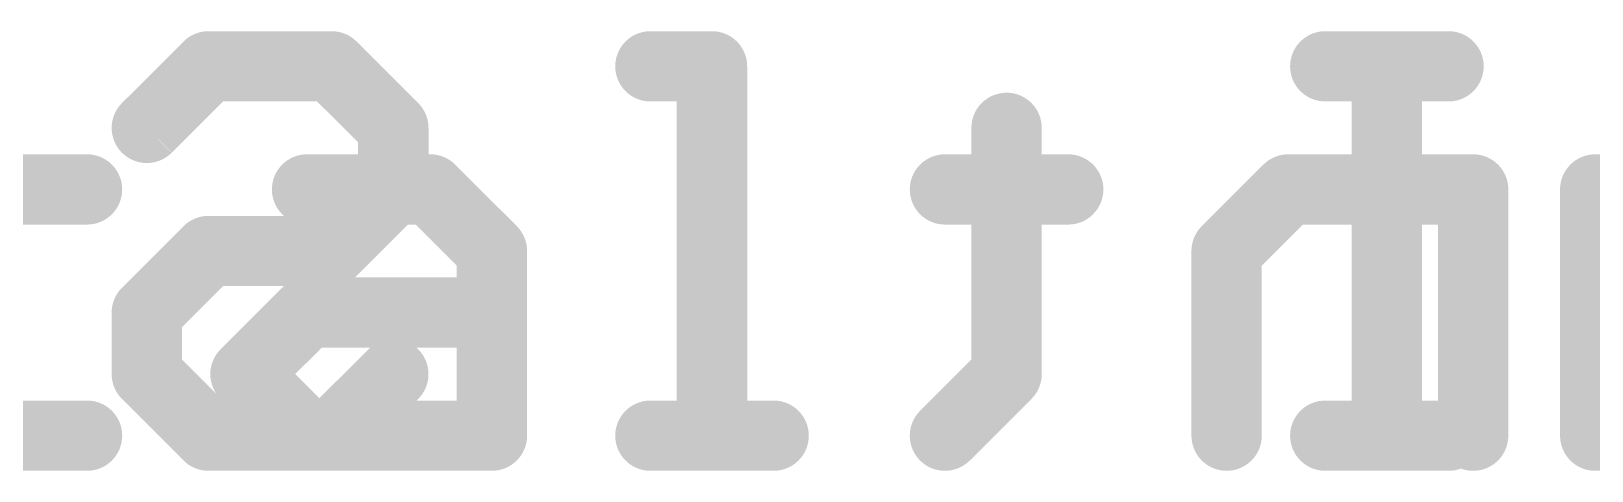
# Model space of a CAD drawing. Extents: x -19.1 to 53.5, y -15.6 to 59.8.
# Drawn here: x 18.529 to 23.036, y 50.419 to 51.69 of the extents above; entities that cross this region are included whole.
import ezdxf

# ---------------------------------------------------------------- set-up
doc = ezdxf.new("R2010")
doc.units = 0
doc.layers.add('21', color=41, linetype='CONTINUOUS')
doc.layers.add('22', color=40, linetype='CONTINUOUS')

msp = doc.modelspace()

# ---------------------------------------------------------------- linework, layer by layer
at = {"layer": '21', "const_width": 0.2032}
for points in [[(20.3172, 51.5883), (20.4951, 51.5883)], [(20.4951, 51.5883), (20.4951, 50.5206)], [(22.2662, 51.5883), (22.6221, 51.5883)], [(22.4441, 50.5206), (22.4441, 51.5883)], [(18.6902, 51.2324), (18.1563, 51.2324)], [(19.3257, 51.2324), (19.6816, 51.2324)], [(19.6816, 51.2324), (19.8596, 51.0545)], [(23.0458, 50.5206), (23.0458, 51.2324)], [(23.0458, 51.2324), (23.5796, 51.2324)], [(19.8596, 51.0545), (19.8596, 50.5206)], [(19.1478, 50.6986), (19.3257, 50.8765)], [(19.3257, 50.8765), (19.8596, 50.8765)], [(19.3257, 50.5206), (19.1478, 50.6986)], [(18.1563, 50.5206), (18.6902, 50.5206)], [(19.8596, 50.5206), (19.3257, 50.5206)], [(20.3172, 50.5206), (20.6731, 50.5206)], [(22.2662, 50.5206), (22.6221, 50.5206)]]:
    msp.add_lwpolyline(points, dxfattribs=at)
at = {"layer": '21', "const_width": 0.1016}
for points in [[(20.3172, 51.6391, 1), (20.3172, 51.5375)], [(20.5459, 51.5883, 1), (20.4443, 51.5883)], [(20.4951, 51.5375, 1), (20.4951, 51.6391)], [(22.2662, 51.6391, 1), (22.2662, 51.5375)], [(22.4949, 51.5883, 1), (22.3933, 51.5883)], [(22.6221, 51.5375, 1), (22.6221, 51.6391)], [(18.6902, 51.1816, 1), (18.6902, 51.2832)], [(19.3257, 51.2832, 1), (19.3257, 51.1816)], [(19.7176, 51.2683, 1), (19.6457, 51.1965)], [(19.6816, 51.1816, 1), (19.6816, 51.2832)], [(23.0966, 51.2324, 1), (22.995, 51.2324)], [(23.0458, 51.2832, 1), (23.0458, 51.1816)], [(19.9104, 51.0545, 1), (19.8088, 51.0545)], [(19.8237, 51.0185, 1), (19.8955, 51.0904)], [(19.3257, 50.9273, 1), (19.3257, 50.8257)], [(19.3617, 50.8406, 1), (19.2898, 50.9124)], [(19.8596, 50.8257, 1), (19.8596, 50.9273)], [(19.1837, 50.7345, 1), (19.1119, 50.6626)], [(19.1119, 50.7345, 1), (19.1837, 50.6626)], [(18.6902, 50.4698, 1), (18.6902, 50.5714)], [(19.3257, 50.5714, 1), (19.3257, 50.4698)], [(19.8596, 50.4698, 1), (19.8596, 50.5714)], [(20.3172, 50.5714, 1), (20.3172, 50.4698)], [(20.6731, 50.4698, 1), (20.6731, 50.5714)], [(22.2662, 50.5714, 1), (22.2662, 50.4698)], [(22.6221, 50.4698, 1), (22.6221, 50.5714)], [(19.2898, 50.4847, 1), (19.3617, 50.5565)], [(19.8088, 50.5206, 1), (19.9104, 50.5206)], [(20.4443, 50.5206, 1), (20.5459, 50.5206)], [(22.3933, 50.5206, 1), (22.4949, 50.5206)], [(22.995, 50.5206, 1), (23.0966, 50.5206)]]:
    msp.add_lwpolyline(points, format="xyb", dxfattribs=at)
at = {"layer": '22', "const_width": 0.2032}
for points in [[(18.863, 51.4104), (19.0409, 51.5883)], [(19.0409, 51.5883), (19.3968, 51.5883)], [(19.3968, 51.5883), (19.5748, 51.4104)], [(19.5748, 51.4104), (19.5748, 51.2324)], [(21.3458, 51.4104), (21.3458, 50.6986)], [(19.5748, 51.2324), (19.3968, 51.0545)], [(21.5238, 51.2324), (21.1679, 51.2324)], [(22.1593, 51.2324), (21.9813, 51.0545)], [(22.6932, 51.2324), (22.1593, 51.2324)], [(22.6932, 50.5206), (22.6932, 51.2324)], [(19.0409, 51.0545), (18.863, 50.8765)], [(19.3968, 51.0545), (19.0409, 51.0545)], [(21.9813, 51.0545), (21.9813, 50.5206)], [(18.863, 50.8765), (18.863, 50.6986)], [(18.863, 50.6986), (19.0409, 50.5206)], [(19.3968, 50.5206), (19.5748, 50.6986)], [(21.3458, 50.6986), (21.1679, 50.5206)], [(19.0409, 50.5206), (19.3968, 50.5206)]]:
    msp.add_lwpolyline(points, dxfattribs=at)
at = {"layer": '22', "const_width": 0.1016}
for points in [[(19.0409, 51.6391, 1), (19.0409, 51.5375)], [(19.0768, 51.5524, 1), (19.005, 51.6242)], [(19.4327, 51.6242, 1), (19.3609, 51.5524)], [(19.3968, 51.5375, 1), (19.3968, 51.6391)], [(18.827, 51.4463, 1), (18.8989, 51.3744)], [(19.6256, 51.4104, 1), (19.524, 51.4104)], [(19.5388, 51.3744, 1), (19.6107, 51.4463)], [(21.3966, 51.4104, 1), (21.295, 51.4104)], [(19.6107, 51.1965, 1), (19.5388, 51.2683)], [(21.1679, 51.2832, 1), (21.1679, 51.1816)], [(21.5238, 51.1816, 1), (21.5238, 51.2832)], [(22.1593, 51.2832, 1), (22.1593, 51.1816)], [(22.1952, 51.1965, 1), (22.1234, 51.2683)], [(22.744, 51.2324, 1), (22.6424, 51.2324)], [(22.6932, 51.1816, 1), (22.6932, 51.2832)], [(19.524, 51.2324, 1), (19.6256, 51.2324)], [(19.0409, 51.1053, 1), (19.0409, 51.0037)], [(19.0768, 51.0185, 1), (19.005, 51.0904)], [(19.3968, 51.0037, 1), (19.3968, 51.1053)], [(22.0321, 51.0545, 1), (21.9305, 51.0545)], [(19.3609, 51.0904, 1), (19.4327, 51.0185)], [(21.9454, 51.0904, 1), (22.0173, 51.0185)], [(18.9138, 50.8765, 1), (18.8122, 50.8765)], [(18.827, 50.9124, 1), (18.8989, 50.8406)], [(18.8989, 50.7345, 1), (18.827, 50.6626)], [(19.6107, 50.6626, 1), (19.5388, 50.7345)], [(21.3817, 50.6626, 1), (21.3099, 50.7345)], [(18.8122, 50.6986, 1), (18.9138, 50.6986)], [(21.295, 50.6986, 1), (21.3966, 50.6986)], [(19.0409, 50.5714, 1), (19.0409, 50.4698)], [(19.3968, 50.4698, 1), (19.3968, 50.5714)], [(19.005, 50.4847, 1), (19.0768, 50.5565)], [(19.3609, 50.5565, 1), (19.4327, 50.4847)], [(21.1319, 50.5565, 1), (21.2038, 50.4847)], [(21.9305, 50.5206, 1), (22.0321, 50.5206)], [(22.6424, 50.5206, 1), (22.744, 50.5206)]]:
    msp.add_lwpolyline(points, format="xyb", dxfattribs=at)

doc.saveas('drawing.dxf')
